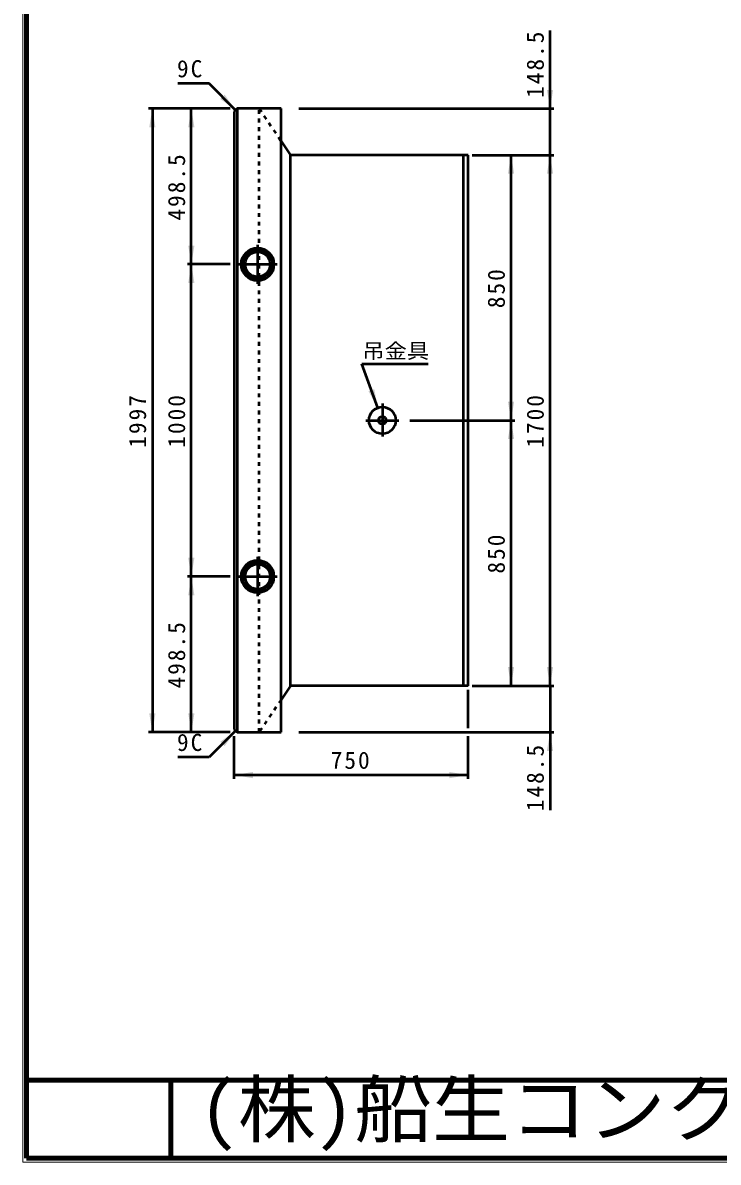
# Model space of a CAD drawing. Units: millimetres, scale not verified, with parts at other scales. Extents: x 100 to 4105, y 100 to 2870.
# Drawn here: x 100 to 992, y 100 to 1560 of the extents above; entities that cross this region are included whole.
import ezdxf
from ezdxf.enums import TextEntityAlignment as Align

# ---------------------------------------------------------------- set-up
doc = ezdxf.new("R2010")
doc.units = ezdxf.units.MM
doc.header["$LTSCALE"] = 5
doc.linetypes.add('USER2', pattern=[13.4, 10, -1.2, 1, -1.2])
doc.linetypes.add('USER3', pattern=[2.2, 1, -1.2])
doc.layers.add('V-nasSTD', color=7, linetype='Continuous', lineweight=50)
doc.styles.add('ＭＳ ゴシック', font='')
doc.styles.get('ＭＳ ゴシック').set_extended_font_data('MS Gothic')

msp = doc.modelspace()

# ---------------------------------------------------------------- hatches: boundary and pattern name
at = {"layer": 'V-nasSTD'}
for points in [[(355.995, 1464.936), (358.824, 1467.765), (372.966, 1447.966), (353.167, 1462.108)], [(776.166, 1473.766), (780.166, 1473.766), (776.166, 1449.766), (772.166, 1473.766)], [(266.166, 1425.766), (262.166, 1425.766), (266.166, 1449.766), (270.166, 1425.766)], [(316.166, 1425.766), (312.166, 1425.766), (316.166, 1449.766), (320.166, 1425.766)], [(726.166, 1366.366), (722.166, 1366.366), (726.166, 1390.366), (730.166, 1366.366)], [(776.166, 1366.366), (772.166, 1366.366), (776.166, 1390.366), (780.166, 1366.366)], [(316.166, 1274.366), (320.166, 1274.366), (316.166, 1250.366), (312.166, 1274.366)], [(316.166, 1226.366), (312.166, 1226.366), (316.166, 1250.366), (320.166, 1226.366)], [(547.075, 1089.081), (550.833, 1090.449), (555.283, 1066.528), (543.316, 1087.713)], [(726.166, 1074.366), (730.166, 1074.366), (726.166, 1050.366), (722.166, 1074.366)], [(726.166, 1026.366), (722.166, 1026.366), (726.166, 1050.366), (730.166, 1026.366)], [(316.166, 874.366), (320.166, 874.366), (316.166, 850.366), (312.166, 874.366)], [(316.166, 826.366), (312.166, 826.366), (316.166, 850.366), (320.166, 826.366)], [(726.166, 734.366), (730.166, 734.366), (726.166, 710.366), (722.166, 734.366)], [(776.166, 734.366), (780.166, 734.366), (776.166, 710.366), (772.166, 734.366)], [(266.166, 674.966), (270.166, 674.966), (266.166, 650.966), (262.166, 674.966)], [(316.166, 674.966), (320.166, 674.966), (316.166, 650.966), (312.166, 674.966)], [(355.995, 635.795), (358.824, 632.967), (372.966, 652.766), (353.167, 638.623)], [(776.166, 626.966), (772.166, 626.966), (776.166, 650.966), (780.166, 626.966)], [(395.166, 595.966), (395.166, 591.966), (371.166, 595.966), (395.166, 599.966)], [(647.166, 595.966), (647.166, 599.966), (671.166, 595.966), (647.166, 591.966)]]:
    msp.add_hatch(color=256, dxfattribs=at).paths.add_polyline_path(points)

# ---------------------------------------------------------------- linework, layer by layer
at = {"layer": 'V-nasSTD', "lineweight": 100}
for p, q in [((105, 2865), (105, 105)), ((105, 205), (4100, 205)), ((290, 205), (290, 105)), ((105, 105), (4100, 105))]:
    msp.add_line(p, q, dxfattribs=at)
at = {"layer": 'V-nasSTD'}
for p, q in [((776.166, 1449.766), (776.166, 1549.766)), ((339.025, 1481.907), (299.025, 1481.907)), ((372.966, 1447.966), (339.025, 1481.907)), ((366.166, 1449.766), (261.166, 1449.766)), ((266.166, 1449.766), (266.166, 650.966)), ((316.166, 1250.366), (316.166, 1449.766)), ((374.766, 1449.766), (371.166, 1446.166)), ((371.166, 1446.166), (371.166, 654.566)), ((431.166, 1449.766), (374.766, 1449.766)), ((374.766, 1449.766), (374.766, 650.966)), ((431.166, 650.966), (431.166, 1449.766)), ((454.166, 1449.766), (781.166, 1449.766)), ((776.166, 1390.366), (776.166, 1449.766)), ((431.166, 1408.186), (443.166, 1390.366)), ((671.166, 1390.366), (443.166, 1390.366)), ((443.166, 710.366), (443.166, 1390.366)), ((665.166, 710.366), (665.166, 1390.366)), ((671.166, 710.366), (671.166, 1390.366)), ((676.166, 1390.366), (781.166, 1390.366)), ((726.166, 1050.366), (726.166, 1390.366)), ((776.166, 710.366), (776.166, 1390.366)), ((366.166, 1250.366), (311.166, 1250.366)), ((316.166, 850.366), (316.166, 1250.366)), ((555.283, 1066.528), (534.762, 1122.91)), ((534.762, 1122.91), (619.762, 1122.91)), ((596.166, 1050.366), (731.166, 1050.366)), ((726.166, 710.366), (726.166, 1050.366)), ((366.166, 850.366), (311.166, 850.366)), ((316.166, 650.966), (316.166, 850.366)), ((443.166, 710.366), (431.166, 692.546)), ((671.166, 710.366), (443.166, 710.366)), ((671.166, 655.966), (671.166, 705.366)), ((676.166, 710.366), (781.166, 710.366)), ((776.166, 710.366), (776.166, 650.966)), ((366.166, 650.966), (261.166, 650.966)), ((372.966, 652.766), (339.025, 618.824)), ((371.166, 654.566), (374.766, 650.966)), ((371.166, 590.966), (371.166, 645.966)), ((374.766, 650.966), (431.166, 650.966)), ((454.166, 650.966), (781.166, 650.966)), ((671.166, 590.966), (671.166, 645.966)), ((776.166, 650.966), (776.166, 550.966)), ((339.025, 618.824), (299.025, 618.824)), ((671.166, 595.966), (371.166, 595.966))]:
    msp.add_line(p, q, dxfattribs=at)
at = {"layer": 'V-nasSTD', "linetype": 'USER3'}
for p, q in [((403.166, 650.966), (403.166, 1449.766)), ((403.166, 1449.766), (431.166, 1408.186)), ((431.166, 692.546), (403.166, 650.966))]:
    msp.add_line(p, q, dxfattribs=at)
at = {"layer": 'V-nasSTD', "linetype": 'USER2'}
for p, q in [((401.166, 1275.366), (401.166, 1225.366)), ((376.166, 1250.366), (426.166, 1250.366)), ((561.166, 1072.166), (561.166, 1029.766)), ((539.966, 1050.366), (582.366, 1050.366)), ((401.166, 875.366), (401.166, 825.366)), ((376.166, 850.366), (426.166, 850.366))]:
    msp.add_line(p, q, dxfattribs=at)
at = {"layer": 'V-nasSTD', "lineweight": 13}
msp.add_lwpolyline([(100, 100), (100, 2870), (4105, 2870), (4105, 100)], close=True, dxfattribs=at)
at = {"layer": 'V-nasSTD'}
for centre, radius in [((401.166, 1250.366), 21), ((401.166, 1250.366), 18), ((401.166, 1250.366), 16), ((561.166, 1050.366), 17.2), ((561.166, 1050.366), 5), ((401.166, 850.366), 21), ((401.166, 850.366), 18), ((401.166, 850.366), 16)]:
    msp.add_circle(centre, radius, dxfattribs=at)

# ---------------------------------------------------------------- texts
at = {"layer": 'V-nasSTD', "style": 'ＭＳ ゴシック', "width": 1.1}
msp.add_text('吊金具', height=19.06, dxfattribs=at).set_placement((578.262, 1148.91), align=Align.TOP_CENTER)
at = {"layer": 'V-nasSTD', "style": 'ＭＳ ゴシック', "width": 1.05}
msp.add_text('(株)船生コンクリート工業', height=69.65, dxfattribs=at).set_placement((326, 202.55), align=Align.TOP_LEFT)
at = {"layer": 'V-nasSTD', "char_height": 21.99, "attachment_point": 2, "rotation": 90, "style": 'ＭＳ ゴシック'}
for s, insert in [('\\T1.17;148.5', (746.166, 1507.266)), ('\\T1.17;498.5', (286.166, 1350.066)), ('\\T1.17;850', (696.166, 1220.366)), ('\\T1.17;1997', (236.166, 1050.366)), ('\\T1.17;1000', (286.166, 1050.366)), ('\\T1.17;1700', (746.166, 1050.366)), ('\\T1.17;850', (696.166, 880.366)), ('\\T1.17;498.5', (286.166, 750.666)), ('\\T1.17;148.5', (746.166, 593.466))]:
    msp.add_mtext(s, dxfattribs=dict(at, insert=insert))
at = {"layer": 'V-nasSTD', "char_height": 21.99, "attachment_point": 2, "style": 'ＭＳ ゴシック'}
for s, insert in [('\\T1.17;9C', (315.275, 1511.907)), ('\\T1.17;9C', (315.275, 648.824)), ('\\T1.17;750', (521.166, 625.966))]:
    msp.add_mtext(s, dxfattribs=dict(at, insert=insert))

doc.saveas('drawing.dxf')
